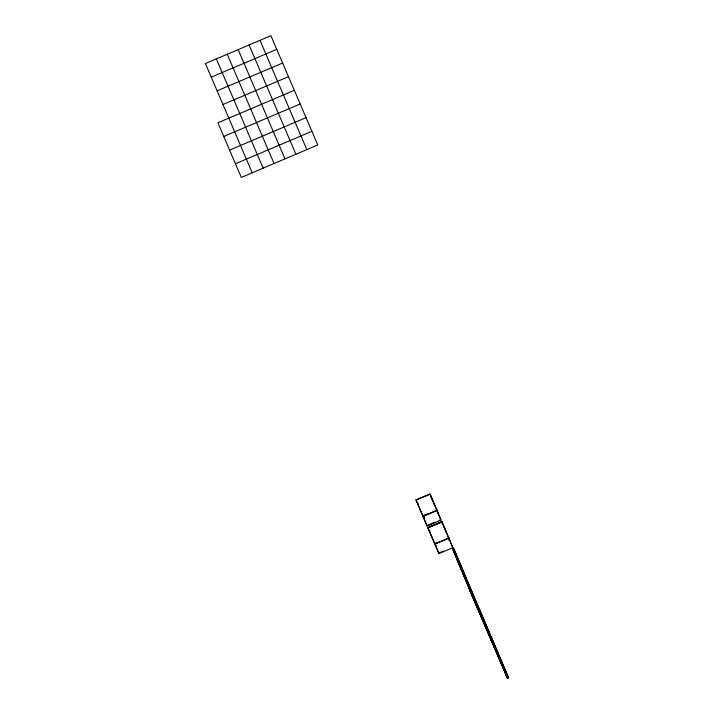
<?xml version="1.0" encoding="UTF-8"?>
<svg xmlns="http://www.w3.org/2000/svg" width="714" height="714" viewBox="0 0 714 714"><rect width="100%" height="100%" fill="white"/><g stroke="black" fill="none" stroke-linecap="round" stroke-linejoin="round"><path stroke-width="1.07" d="M211.255 77.183L276.764 49.355M217.11 90.839L282.628 63.019M222.964 104.503L288.483 76.675M294.338 90.33L217.895 122.799L241.314 177.429L317.757 144.96L270.909 35.7L205.4 63.528L252.238 172.788M223.75 136.454L300.192 103.994M229.605 150.11L306.047 117.649M235.459 163.765L311.902 131.305M429.141 494.704L415.985 499.934L430.015 493.972L437.093 510.501L423.063 516.454M417.583 503.602L418.163 503.352M430.908 497.935L431.488 497.694L440.377 518.623M428.373 513.553L423.464 515.642L424.643 518.48L424.062 518.721L415.985 499.934M422.938 516.151L436.968 510.189M437.968 512.813L437.271 512.759M434.835 522.175L426.892 525.549L427.106 526.039L441.011 520.131L436.798 509.974M438.815 520.479L440.797 519.64L441.011 520.131M432.22 537.981L427.793 527.494L441.832 521.541L448.91 538.061L434.88 544.023L448.91 538.061M427.927 527.807L441.957 521.845M428.007 527.833L441.921 521.925M428.221 528.324L428.802 528.074M442.127 522.416L441.761 523.157M429.4 531.162L429.98 530.913M437.682 542.176L434.701 543.443L438.923 553.6L452.828 547.692L448.615 537.544L448.035 537.785M449.213 540.623L449.784 540.373M439.699 552.69L443.671 551.003M461.708 569.335L453.06 548.468L453.64 548.218L508.6 677.809L507.449 678.3L506.628 676.39L507.208 676.14M474.016 598.725L473.444 598.975L472.623 597.065L452.738 549.307L453.319 549.066M454.14 550.976L453.56 551.226L452.738 549.307M454.345 551.467L453.765 551.717L454.586 553.627L455.166 553.377M455.38 553.877L454.8 554.118L455.621 556.028L456.192 555.787M456.407 556.277L455.827 556.518L477.773 609.078L478.594 610.997L479.174 610.747M456.648 558.437L457.228 558.187M457.442 558.678L456.862 558.928L457.683 560.838L458.254 560.588M458.468 561.088L457.888 561.329L458.709 563.239L459.289 562.998M459.495 563.489L458.924 563.73L459.745 565.649L460.316 565.399M460.53 565.89L459.95 566.14L460.771 568.049L461.351 567.8M461.556 568.299L460.985 568.54L481.896 618.699L482.718 620.609L483.298 620.359M461.797 570.45L462.377 570.209M462.592 570.7L462.012 570.941L462.833 572.86L463.413 572.61M463.618 573.101L463.047 573.351L463.859 575.261L464.439 575.011M464.653 575.511L464.073 575.752L464.894 577.662L465.474 577.421L476.729 604.267M465.68 577.912L465.1 578.153L487.867 632.631M465.921 580.071L466.501 579.822M466.715 580.312L466.135 580.562L466.956 582.472L467.536 582.222M467.741 582.722L467.161 582.963L467.982 584.873L468.562 584.632M468.777 585.123L468.197 585.364L469.018 587.283L469.589 587.033M469.803 587.524L469.223 587.774L470.044 589.684M470.838 589.934L470.258 590.175L492.205 642.734L493.017 644.644L493.597 644.403M470.928 591.513L470.347 591.763L469.526 589.853L470.624 589.434L481.066 614.37M471.651 591.844L470.562 592.254L471.383 594.164M471.865 592.334L471.285 592.575L472.106 594.494M472.686 594.244L471.588 594.655L472.409 596.574L472.989 596.324M472.891 594.735L472.32 594.985L473.141 596.895L473.712 596.645M472.623 597.065L473.204 596.815M473.926 597.145L473.346 597.386L474.167 599.296L474.748 599.055M474.953 599.546L474.382 599.787L475.194 601.706M475.051 601.134L474.471 601.375L473.65 599.465M475.988 601.947L475.408 602.197L497.14 654.265M476.229 604.106L476.809 603.857M477.014 604.356L476.443 604.597L477.255 606.507M477.113 605.936L476.533 606.186L475.711 604.276M477.836 606.266L476.747 606.677L477.568 608.587L478.139 608.346M478.05 606.757L477.47 606.998L478.291 608.917L478.871 608.667M479.076 609.158L478.496 609.408L479.317 611.318M480.111 611.568L479.531 611.809L480.352 613.719M480.201 613.147L479.621 613.397L478.808 611.487L479.897 611.068L488.849 632.327M480.933 613.478L479.835 613.888L480.656 615.798M481.138 613.969L480.558 614.21L481.379 616.128M481.959 615.879L480.87 616.289L481.682 618.208L482.262 617.958M482.173 616.369L481.593 616.619L482.414 618.529M481.896 618.699L482.985 618.279M483.199 618.779L482.619 619.02L483.44 620.93L484.021 620.689M483.503 620.859L482.923 621.1L483.744 623.01M484.235 621.18L483.655 621.421L484.476 623.34M485.261 623.581L484.681 623.831L506.413 675.899L505.601 673.98M485.359 625.169L484.779 625.419L483.958 623.5L485.047 623.09L501.808 663.368M485.502 625.741L486.082 625.491M486.288 625.991L485.716 626.232L486.537 628.141M487.109 627.901L486.02 628.311L486.841 630.221L487.412 629.98M487.323 628.391L486.743 628.632L487.564 630.551L488.144 630.301M488.349 630.792L487.778 631.042L488.59 632.952M489.17 632.702L488.081 633.122L488.903 635.032L489.474 634.782M489.385 633.202L488.804 633.443L489.625 635.353M490.206 635.112L489.108 635.522L489.929 637.432M507.449 678.3L489.84 635.844L490.411 635.603M491.812 637.272L490.652 637.763L489.84 635.844M491.535 639.592L490.964 639.842L490.143 637.923M491.75 640.083L491.17 640.333L491.991 642.243L492.571 641.993M493.811 644.894L493.231 645.135L494.052 647.054L494.632 646.804M495.873 649.704L495.293 649.945L496.114 651.855L496.694 651.614M497.935 654.506L497.355 654.756L498.176 656.666L498.756 656.416M498.961 656.916L498.381 657.157L499.202 659.067M499.996 659.317L499.416 659.558L500.237 661.476L500.809 661.226M501.023 661.717L500.443 661.967L501.264 663.877L501.844 663.627M502.87 666.037L502.299 666.278L501.478 664.368L479.763 611.996M503.084 666.528L502.504 666.769L503.325 668.688L503.906 668.438M504.932 670.839L504.361 671.089L503.54 669.179M505.967 673.248L505.387 673.489L504.566 671.579L505.146 671.339L504.307 669.304M259.994 40.341L306.833 149.601M249.07 44.973L295.917 154.242M443.305 525.254L452.194 546.192M452.614 547.201L452.828 547.692M475.694 601.045L477.014 604.115M481.397 614.343L482.718 617.423M483.592 619.466L484.913 622.537M485.788 624.58L487.546 628.677M491.491 637.888L508.6 677.809M453.06 548.468L491.232 637.513M448.874 539.829L449.079 540.319M479.067 610.497L480.379 613.567M496.176 650.418L497.497 653.489M238.155 49.614L284.993 158.874M484.984 625.91L485.806 627.82M494.266 647.544L495.079 649.454M227.239 54.246L274.078 163.515M423.348 515.454L424.643 518.48M427.793 527.494L435.879 546.281L436.334 545.737M419.859 509.109L426.472 524.531M431.675 536.669L438.289 552.092M438.708 553.109L438.923 553.6M216.315 58.887L263.154 168.156M489.804 634.211L508.029 678.05M489.054 632.845L490.322 635.888M495.391 648.312L496.649 651.355M497.667 653.613L498.925 656.648M482.477 617.53L475.774 601.456L474.685 601.866L475.506 603.785L476.077 603.535L474.819 600.492M482.646 617.788L484.538 622.331M453.64 548.218L466.233 578.626M467.491 581.66L468.33 583.695M469.589 586.729L470.428 588.755M481.12 614.772L482.512 617.788M476.943 604.758L478.219 607.944M479.04 609.818L481.004 614.915M481.218 615.414L482.477 618.449M461.976 569.308L470.945 590.71M477.095 605.793L478.942 610.113M457.04 557.812L466.046 579.473M461.878 569.745L463.136 572.789M463.395 573.387L464.653 576.43M464.814 576.841L466.751 581.499M466.911 581.91L468.17 584.953M469.036 586.944L470.303 589.978M441.832 521.541L446.134 532.082M430.015 493.972L434.317 504.512M422.893 515.883L427.106 526.039M416.2 500.264L420.412 510.421"/></g></svg>
